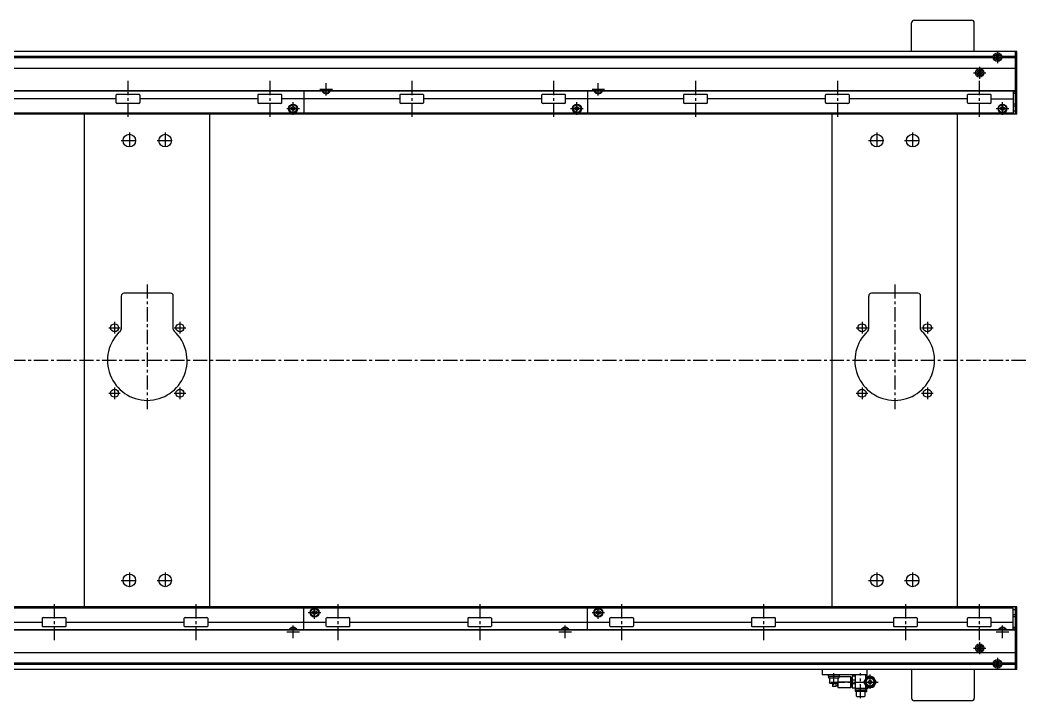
# Model space of a CAD drawing. Extents: x -10 to 4016, y -8 to 1201.
# Drawn here: x 2035 to 3159, y 423 to 1183 of the extents above; entities that cross this region are included whole.
import ezdxf

# ---------------------------------------------------------------- set-up
doc = ezdxf.new("R2010")
doc.units = 0
doc.header["$LTSCALE"] = 0.5
doc.linetypes.add('CENTER', pattern=[50.8, 31.75, -6.35, 6.35, -6.35])
doc.layers.add('MSM_CENTER', color=1, linetype='CENTER')
doc.layers.add('MSM_CONTINUOUS', color=7, linetype='CONTINUOUS')

msp = doc.modelspace()

# ---------------------------------------------------------------- linework, layer by layer
at = {"layer": 'MSM_CENTER'}
for p, q in [((3127.1, 1148.8), (3127.1, 1135.3)), ((3120.4, 1142), (3133.9, 1142)), ((3100.4, 1124.5), (3113.9, 1124.5)), ((3107.1, 1131.3), (3107.1, 1117.8)), ((2155.6, 1115.5), (2155.6, 1075.5)), ((2314.1, 1115.5), (2314.1, 1075.5)), ((2377.1, 1099.2), (2377.1, 1113.2)), ((2472.6, 1115.5), (2472.6, 1075.5)), ((2631.1, 1115.5), (2631.1, 1075.5)), ((2681.1, 1099.2), (2681.1, 1113.2)), ((2789.6, 1115.5), (2789.6, 1075.5)), ((2948.2, 1115.5), (2948.2, 1075.5)), ((3106.6, 1115.5), (3106.6, 1075.5)), ((2370.1, 1106.2), (2384.2, 1106.2)), ((2674.1, 1106.2), (2688.1, 1106.2)), ((2340.1, 1077.7), (2340.1, 1091.8)), ((2657.2, 1077.7), (2657.2, 1091.8)), ((3132.6, 1077.7), (3132.6, 1091.8)), ((2333.1, 1084.7), (2347.1, 1084.7)), ((2650.1, 1084.7), (2664.2, 1084.7)), ((3125.6, 1084.7), (3139.7, 1084.7)), ((2157.2, 1057.9), (2157.2, 1039.9)), ((2197.2, 1057.9), (2197.2, 1039.9)), ((2992.2, 1057.9), (2992.2, 1039.9)), ((3032.2, 1057.9), (3032.2, 1039.9)), ((2148.1, 1048.9), (2166.2, 1048.9)), ((2188.1, 1048.9), (2206.2, 1048.9)), ((2983.1, 1048.9), (3001.2, 1048.9)), ((3023.1, 1048.9), (3041.2, 1048.9)), ((2177.2, 888.4), (2177.2, 748.9)), ((3012.2, 888.4), (3012.2, 748.9)), ((2140.7, 846.4), (2140.7, 833.4)), ((2213.7, 846.4), (2213.7, 833.4)), ((2975.7, 846.4), (2975.7, 833.4)), ((3048.7, 846.4), (3048.7, 833.4)), ((2134.1, 839.9), (2147.1, 839.9)), ((2207.1, 839.9), (2220.2, 839.9)), ((2969.1, 839.9), (2982.2, 839.9)), ((3042.1, 839.9), (3055.2, 839.9)), ((3158.7, 803.4), (359.6, 803.4)), ((2134.1, 766.9), (2147.1, 766.9)), ((2140.7, 773.4), (2140.7, 760.4)), ((2207.1, 766.9), (2220.2, 766.9)), ((2213.7, 773.4), (2213.7, 760.4)), ((2969.1, 766.9), (2982.2, 766.9)), ((2975.7, 773.4), (2975.7, 760.4)), ((3042.1, 766.9), (3055.2, 766.9)), ((3048.7, 773.4), (3048.7, 760.4)), ((2157.2, 566.9), (2157.2, 548.9)), ((2197.2, 566.9), (2197.2, 548.9)), ((2992.2, 566.9), (2992.2, 548.9)), ((3032.2, 566.9), (3032.2, 548.9)), ((2148.1, 557.9), (2166.2, 557.9)), ((2188.1, 557.9), (2206.2, 557.9)), ((2983.1, 557.9), (3001.2, 557.9)), ((3023.1, 557.9), (3041.2, 557.9)), ((2073.2, 531.3), (2073.2, 491.3)), ((2231.6, 531.3), (2231.6, 491.3)), ((2364.1, 515), (2364.1, 529)), ((2390.1, 531.3), (2390.1, 491.3)), ((2548.6, 531.3), (2548.6, 491.3)), ((2681.1, 515), (2681.1, 529)), ((2707.1, 531.3), (2707.1, 491.3)), ((2865.7, 531.3), (2865.7, 491.3)), ((3024.1, 531.3), (3024.1, 491.3)), ((3106.6, 531.3), (3106.6, 491.3)), ((2357.1, 522), (2371.2, 522)), ((2674.1, 522), (2688.1, 522)), ((2340.1, 493.5), (2340.1, 507.5)), ((2644.1, 493.5), (2644.1, 507.5)), ((3132.6, 493.5), (3132.6, 507.5)), ((2333.1, 500.5), (2347.1, 500.5)), ((2637.1, 500.5), (2651.2, 500.5)), ((3125.6, 500.5), (3139.7, 500.5)), ((3107.1, 489), (3107.1, 475.5)), ((3100.4, 482.3), (3113.9, 482.3)), ((3120.4, 464.7), (3133.9, 464.7)), ((3127.1, 471.5), (3127.1, 458)), ((2944.1, 441.3), (2944.1, 454.4)), ((2974.1, 426.3), (2974.1, 454.4)), ((2984.6, 452.9), (2984.6, 435.9)), ((2940.7, 444.4), (2993.6, 444.4))]:
    msp.add_line(p, q, dxfattribs=at)
at = {"layer": 'MSM_CONTINUOUS'}
for p, q in [((3031.1, 1148.4), (3031.1, 1180.4)), ((3034.1, 1183.4), (3098.1, 1183.4)), ((3101.1, 1148.4), (3101.1, 1180.4)), ((3148.8, 1148.4), (370.5, 1148.4)), ((3147.1, 1148.3), (372.1, 1148.3)), ((3147.1, 1078.4), (3147.1, 1148.4)), ((3148.8, 1078.4), (3148.8, 1148.4)), ((3122.5, 1142.9), (396.8, 1142.9)), ((3122.5, 1141.2), (396.8, 1141.2)), ((3122.4, 1142), (396.9, 1142)), ((3127.1, 1143.8), (3125.6, 1142.9)), ((3125.6, 1142.9), (3125.6, 1141.2)), ((3125.6, 1141.2), (3127.1, 1140.3)), ((3128.6, 1142.9), (3127.1, 1143.8)), ((3127.1, 1140.3), (3128.6, 1141.2)), ((3128.6, 1141.2), (3128.6, 1142.9)), ((3147.1, 1142.9), (3131.8, 1142.9)), ((3147.1, 1141.2), (3131.8, 1141.2)), ((3147.1, 1142), (3131.9, 1142)), ((3147.1, 1129.5), (372.1, 1129.5)), ((3106.3, 1126), (3105.4, 1124.5)), ((3105.4, 1124.5), (3106.3, 1123)), ((3106.3, 1126), (3108, 1126)), ((3108.9, 1124.5), (3108, 1126)), ((3108, 1123), (3108.9, 1124.5)), ((3106.3, 1123), (3108, 1123)), ((3147.1, 1104.1), (372.1, 1104.1)), ((3147.1, 1104.5), (422.1, 1104.5)), ((2352.1, 1104.1), (2352.1, 1079.4)), ((2377.1, 1103.9), (2376.8, 1104.1)), ((2377.5, 1104.1), (2377.1, 1103.9)), ((2669.1, 1104.1), (2669.1, 1079.4)), ((2681.1, 1103.9), (2680.8, 1104.1)), ((2681.5, 1104.1), (2681.1, 1103.9)), ((3144.6, 1104.1), (3144.6, 1079.4)), ((3147.1, 1103.4), (3144.6, 1103.4)), ((3147.1, 1101.4), (3144.6, 1101.4)), ((3148.8, 1107.4), (3147.1, 1107.4)), ((2142.2, 1095.5), (2010.6, 1095.5)), ((2142.2, 1099.5), (2142.2, 1091.5)), ((2167.1, 1100.5), (2144.2, 1100.5)), ((2167.1, 1090.5), (2144.2, 1090.5)), ((2169.1, 1091.5), (2169.1, 1099.5)), ((2300.7, 1095.5), (2169.1, 1095.5)), ((2300.7, 1099.5), (2300.7, 1091.5)), ((2325.6, 1100.5), (2302.7, 1100.5)), ((2325.6, 1090.5), (2302.7, 1090.5)), ((2327.6, 1091.5), (2327.6, 1099.5)), ((2459.2, 1095.5), (2327.6, 1095.5)), ((2459.2, 1099.5), (2459.2, 1091.5)), ((2484.1, 1100.5), (2461.2, 1100.5)), ((2484.1, 1090.5), (2461.2, 1090.5)), ((2486.1, 1091.5), (2486.1, 1099.5)), ((2617.7, 1095.5), (2486.1, 1095.5)), ((2617.7, 1099.5), (2617.7, 1091.5)), ((2642.6, 1100.5), (2619.7, 1100.5)), ((2642.6, 1090.5), (2619.7, 1090.5)), ((2644.6, 1091.5), (2644.6, 1099.5)), ((2776.2, 1095.5), (2644.6, 1095.5)), ((2776.2, 1099.5), (2776.2, 1091.5)), ((2801.1, 1100.5), (2778.2, 1100.5)), ((2801.1, 1090.5), (2778.2, 1090.5)), ((2803.1, 1091.5), (2803.1, 1099.5)), ((2934.7, 1095.5), (2803.1, 1095.5)), ((2934.7, 1099.5), (2934.7, 1091.5)), ((2959.6, 1100.5), (2936.7, 1100.5)), ((2959.6, 1090.5), (2936.7, 1090.5)), ((2961.6, 1091.5), (2961.6, 1099.5)), ((3093.2, 1095.5), (2961.6, 1095.5)), ((3093.2, 1099.5), (3093.2, 1091.5)), ((3118.1, 1100.5), (3095.2, 1100.5)), ((3118.1, 1090.5), (3095.2, 1090.5)), ((3120.1, 1091.5), (3120.1, 1099.5)), ((3120.1, 1095.5), (3144.6, 1095.5)), ((3144.6, 1079.4), (450.1, 1079.4)), ((2338.1, 1085.9), (2340.1, 1087.1)), ((2338.1, 1083.6), (2338.1, 1085.9)), ((2340.1, 1082.4), (2338.1, 1083.6)), ((2340.1, 1087.1), (2342.1, 1085.9)), ((2342.1, 1083.6), (2340.1, 1082.4)), ((2342.1, 1085.9), (2342.1, 1083.6)), ((2655.1, 1085.9), (2657.2, 1087.1)), ((2655.1, 1083.6), (2655.1, 1085.9)), ((2657.2, 1082.4), (2655.1, 1083.6)), ((2657.2, 1087.1), (2659.1, 1085.9)), ((2659.1, 1083.6), (2657.2, 1082.4)), ((2659.1, 1085.9), (2659.1, 1083.6)), ((3130.6, 1085.9), (3132.6, 1087.1)), ((3130.6, 1083.6), (3130.6, 1085.9)), ((3132.6, 1082.4), (3130.6, 1083.6)), ((3132.6, 1087.1), (3134.6, 1085.9)), ((3134.6, 1083.6), (3132.6, 1082.4)), ((3134.6, 1085.9), (3134.6, 1083.6)), ((3147.1, 1089.4), (3144.6, 1089.4)), ((3147.1, 1087.4), (3144.6, 1087.4)), ((3147.1, 1081.9), (3144.6, 1081.9)), ((3148.8, 1078.4), (450.1, 1078.4)), ((2107.2, 528.4), (2107.2, 1078.4)), ((2247.2, 528.4), (2247.2, 1078.4)), ((2942.2, 528.4), (2942.2, 1078.4)), ((3082.2, 528.4), (3082.2, 1078.4)), ((2203.2, 878.4), (2151.2, 878.4)), ((3038.2, 878.4), (2986.2, 878.4)), ((2148.1, 875.4), (2148.1, 838.5)), ((2206.2, 838.5), (2206.2, 875.4)), ((2983.1, 875.4), (2983.1, 838.5)), ((3041.2, 838.5), (3041.2, 875.4)), ((3148.8, 528.4), (450.1, 528.4)), ((3147.1, 458.4), (3147.1, 528.4)), ((3148.8, 458.4), (3148.8, 528.4)), ((450.1, 527.4), (3144.6, 527.4)), ((2352.1, 502.6), (2352.1, 527.4)), ((2362.1, 523.2), (2364.1, 524.4)), ((2362.1, 520.9), (2362.1, 523.2)), ((2364.1, 519.7), (2362.1, 520.9)), ((2364.1, 524.4), (2366.1, 523.2)), ((2366.1, 520.9), (2364.1, 519.7)), ((2366.1, 523.2), (2366.1, 520.9)), ((2669.1, 502.6), (2669.1, 527.4)), ((2679.1, 523.2), (2681.1, 524.4)), ((2679.1, 520.9), (2679.1, 523.2)), ((2681.1, 519.7), (2679.1, 520.9)), ((2681.1, 524.4), (2683.1, 523.2)), ((2683.1, 520.9), (2681.1, 519.7)), ((2683.1, 523.2), (2683.1, 520.9)), ((3144.6, 502.6), (3144.6, 527.4)), ((3147.1, 524.9), (3144.6, 524.9)), ((3147.1, 519.4), (3144.6, 519.4)), ((3147.1, 517.4), (3144.6, 517.4)), ((1928.1, 511.3), (2059.7, 511.3)), ((2059.7, 515.3), (2059.7, 507.3)), ((2061.7, 516.3), (2084.6, 516.3)), ((2061.7, 506.3), (2084.6, 506.3)), ((2086.6, 507.3), (2086.6, 515.3)), ((2086.6, 511.3), (2218.2, 511.3)), ((2218.2, 515.3), (2218.2, 507.3)), ((2220.2, 516.3), (2243.1, 516.3)), ((2220.2, 506.3), (2243.1, 506.3)), ((2245.1, 507.3), (2245.1, 515.3)), ((2245.1, 511.3), (2376.7, 511.3)), ((2376.7, 515.3), (2376.7, 507.3)), ((2378.7, 516.3), (2401.6, 516.3)), ((2378.7, 506.3), (2401.6, 506.3)), ((2403.6, 507.3), (2403.6, 515.3)), ((2403.6, 511.3), (2535.2, 511.3)), ((2535.2, 515.3), (2535.2, 507.3)), ((2537.2, 516.3), (2560.1, 516.3)), ((2537.2, 506.3), (2560.1, 506.3)), ((2562.1, 507.3), (2562.1, 515.3)), ((2562.1, 511.3), (2693.7, 511.3)), ((2693.7, 515.3), (2693.7, 507.3)), ((2695.7, 516.3), (2718.6, 516.3)), ((2695.7, 506.3), (2718.6, 506.3)), ((2720.6, 507.3), (2720.6, 515.3)), ((2720.6, 511.3), (2852.2, 511.3)), ((2852.2, 515.3), (2852.2, 507.3)), ((2854.2, 516.3), (2877.1, 516.3)), ((2854.2, 506.3), (2877.1, 506.3)), ((2879.1, 507.3), (2879.1, 515.3)), ((2879.1, 511.3), (3010.7, 511.3)), ((3010.7, 515.3), (3010.7, 507.3)), ((3012.7, 516.3), (3035.6, 516.3)), ((3012.7, 506.3), (3035.6, 506.3)), ((3037.6, 507.3), (3037.6, 515.3)), ((3037.6, 511.3), (3093.2, 511.3)), ((3093.2, 515.3), (3093.2, 507.3)), ((3095.2, 516.3), (3118.1, 516.3)), ((3095.2, 506.3), (3118.1, 506.3)), ((3120.1, 507.3), (3120.1, 515.3)), ((3120.1, 511.3), (3144.6, 511.3)), ((3147.1, 502.6), (372.1, 502.6)), ((3147.1, 502.2), (422.1, 502.2)), ((2339.8, 502.6), (2340.1, 502.9)), ((2340.1, 502.9), (2340.5, 502.6)), ((2643.8, 502.6), (2644.1, 502.9)), ((2644.1, 502.9), (2644.5, 502.6)), ((3132.3, 502.6), (3132.6, 502.9)), ((3132.6, 502.9), (3133, 502.6)), ((3147.1, 505.4), (3144.6, 505.4)), ((3147.1, 503.4), (3144.6, 503.4)), ((3148.8, 499.4), (3147.1, 499.4)), ((3106.3, 483.8), (3105.4, 482.3)), ((3108, 483.8), (3106.3, 483.8)), ((3108.9, 482.3), (3108, 483.8)), ((3147.1, 477.2), (372.1, 477.2)), ((3105.4, 482.3), (3106.3, 480.8)), ((3108, 480.8), (3106.3, 480.8)), ((3108, 480.8), (3108.9, 482.3)), ((3122.5, 465.6), (396.8, 465.6)), ((3122.5, 463.9), (396.8, 463.9)), ((3122.4, 464.7), (396.9, 464.7)), ((3127.1, 466.5), (3125.6, 465.6)), ((3125.6, 465.6), (3125.6, 463.9)), ((3125.6, 463.9), (3127.1, 463)), ((3128.6, 465.6), (3127.1, 466.5)), ((3127.1, 463), (3128.6, 463.9)), ((3128.6, 463.9), (3128.6, 465.6)), ((3147.1, 465.6), (3131.8, 465.6)), ((3147.1, 463.9), (3131.8, 463.9)), ((3147.1, 464.7), (3131.9, 464.7)), ((3148.8, 458.4), (370.5, 458.4)), ((3147.1, 458.4), (372.1, 458.4)), ((2931.1, 458.4), (2931.1, 452.4)), ((2981.1, 452.4), (2931.1, 452.4)), ((2937.9, 452.4), (2937.9, 450.8)), ((2937.9, 450.8), (2950.4, 450.8)), ((2938.1, 450.8), (2938.1, 449.3)), ((2950.3, 449.3), (2950.3, 450.8)), ((2963.1, 450.4), (2950.3, 450.4)), ((2950.4, 450.8), (2950.4, 452.4)), ((2963.1, 450.4), (2963.1, 438.4)), ((2968.1, 450.9), (2964.6, 450.9)), ((2964.6, 450.9), (2964.6, 437.9)), ((2968.1, 452.4), (2968.1, 437.4)), ((2977.7, 444.4), (2981.2, 450.4)), ((2980.1, 448.6), (2980.1, 452.4)), ((2980.1, 451.4), (2982.6, 451.4)), ((2981.1, 458.4), (2981.1, 452.4)), ((2981.2, 450.4), (2988.1, 450.4)), ((2982.6, 450.6), (2982.6, 451.4)), ((2988.1, 450.4), (2991.6, 444.4)), ((3031.1, 458.4), (3031.1, 426.4)), ((3101.1, 458.4), (3101.1, 426.4)), ((2938.1, 449.3), (2950.3, 449.3)), ((2939.2, 449.3), (2939.2, 443.8)), ((2939.6, 443.3), (2948.6, 443.3)), ((2942.7, 443.3), (2942.7, 440)), ((2946.6, 439.4), (2942.8, 439.4)), ((2946.6, 443.3), (2946.6, 439.4)), ((2946.6, 440.1), (2948.2, 440.1)), ((2948.2, 443.3), (2948.2, 439.4)), ((2948.2, 439.4), (2948.6, 439.4)), ((2948.6, 443.3), (2948.6, 438.4)), ((2948.6, 438.4), (2963.1, 438.4)), ((2949.1, 443.8), (2949.1, 449.3)), ((2962.6, 444.4), (2949.2, 444.4)), ((2964.6, 449.4), (2963.1, 449.4)), ((2963.1, 439.4), (2964.6, 439.4)), ((2968.1, 446.4), (2964.6, 446.4)), ((2968.1, 442.4), (2964.6, 442.4)), ((2981.2, 438.4), (2977.7, 444.4)), ((2978.9, 444.4), (2981.8, 449.4)), ((2981.8, 439.4), (2978.9, 444.4)), ((2980.1, 437.4), (2980.1, 440.2)), ((2988.1, 438.4), (2981.2, 438.4)), ((2981.8, 449.4), (2987.5, 449.4)), ((2987.5, 439.4), (2981.8, 439.4)), ((2982.6, 437.4), (2982.6, 438.4)), ((2987.5, 449.4), (2990.4, 444.4)), ((2990.4, 444.4), (2987.5, 439.4)), ((2991.6, 444.4), (2988.1, 438.4)), ((2964.6, 437.9), (2968.1, 437.9)), ((2967.9, 437.4), (2982.6, 437.4)), ((2967.9, 437.4), (2967.9, 435.8)), ((2967.9, 435.8), (2980.4, 435.8)), ((2968.1, 435.8), (2968.1, 434.3)), ((2968.1, 434.3), (2980.3, 434.3)), ((2969.1, 434.3), (2969.1, 428.9)), ((2969.8, 428.3), (2978.5, 428.3)), ((2979.1, 428.9), (2979.1, 434.3)), ((2981.1, 433.4), (2979.1, 433.4)), ((2980.3, 434.3), (2980.3, 435.8)), ((2980.4, 435.8), (2980.4, 437.4)), ((2980.4, 436.4), (2980.6, 436.4)), ((2980.6, 433.4), (2980.6, 436.4)), ((2981.1, 433.4), (2981.1, 437.4)), ((3098.1, 423.4), (3034.1, 423.4))]:
    msp.add_line(p, q, dxfattribs=at)
for centre, radius in [((3127.1, 1142), 4.75), ((3127.1, 1142), 3.13), ((3107.1, 1124.5), 4.75), ((3107.1, 1124.5), 3.13), ((2340.1, 1084.7), 5), ((2340.1, 1084.7), 4.25), ((2657.2, 1084.7), 5), ((2657.2, 1084.7), 4.25), ((3132.6, 1084.7), 5), ((3132.6, 1084.7), 4.25), ((2157.2, 1048.9), 7), ((2197.2, 1048.9), 7), ((2992.2, 1048.9), 7), ((3032.2, 1048.9), 7), ((2140.7, 839.9), 4.5), ((2213.7, 839.9), 4.5), ((2975.7, 839.9), 4.5), ((3048.7, 839.9), 4.5), ((2140.7, 766.9), 4.5), ((2213.7, 766.9), 4.5), ((2975.7, 766.9), 4.5), ((3048.7, 766.9), 4.5), ((2157.2, 557.9), 7), ((2197.2, 557.9), 7), ((2992.2, 557.9), 7), ((3032.2, 557.9), 7), ((2364.1, 522), 5), ((2364.1, 522), 4.25), ((2681.1, 522), 5), ((2681.1, 522), 4.25), ((3107.1, 482.3), 4.75), ((3107.1, 482.3), 3.13), ((3127.1, 464.7), 4.75), ((3127.1, 464.7), 3.13), ((2984.6, 444.4), 4.4), ((2984.6, 444.4), 2)]:
    msp.add_circle(centre, radius, dxfattribs=at)
for centre, radius, start, end in [((3034.1, 1180.4), 3, 90, 180), ((3098.1, 1180.4), 3, 0, 90), ((2377.1, 1106.2), 5, 204.8346, 335.1654), ((2377.1, 1106.2), 4.25, 209.6116, 330.3884), ((2681.1, 1106.2), 5, 204.8346, 335.1654), ((2681.1, 1106.2), 4.25, 209.6116, 330.3884), ((2143.1, 1099.4), 0.882, 115.5328, 172.1027), ((2143.1, 1091.6), 0.882, 187.8973, 244.4672), ((2144.2, 1097.1), 3.41, 89.6687, 115.2454), ((2144.2, 1093.9), 3.41, 244.7546, 270.3313), ((2167.1, 1097.1), 3.41, 64.7546, 90.3313), ((2167.1, 1093.9), 3.41, 269.6687, 295.2454), ((2168.2, 1099.4), 0.882, 7.8973, 64.4672), ((2168.2, 1091.6), 0.882, 295.5328, 352.1027), ((2301.6, 1099.4), 0.882, 115.5328, 172.1027), ((2301.6, 1091.6), 0.882, 187.8973, 244.4672), ((2302.7, 1097.1), 3.41, 89.6687, 115.2454), ((2302.7, 1093.9), 3.41, 244.7546, 270.3313), ((2325.6, 1097.1), 3.41, 64.7546, 90.3313), ((2325.6, 1093.9), 3.41, 269.6687, 295.2454), ((2326.7, 1099.4), 0.882, 7.8973, 64.4672), ((2326.7, 1091.6), 0.882, 295.5328, 352.1027), ((2460.1, 1099.4), 0.882, 115.5328, 172.1027), ((2460.1, 1091.6), 0.882, 187.8973, 244.4672), ((2461.2, 1097.1), 3.41, 89.6687, 115.2454), ((2461.2, 1093.9), 3.41, 244.7546, 270.3313), ((2484.1, 1097.1), 3.41, 64.7546, 90.3313), ((2484.1, 1093.9), 3.41, 269.6687, 295.2454), ((2485.2, 1099.4), 0.882, 7.8973, 64.4672), ((2485.2, 1091.6), 0.882, 295.5328, 352.1027), ((2618.6, 1099.4), 0.882, 115.5328, 172.1027), ((2618.6, 1091.6), 0.882, 187.8973, 244.4672), ((2619.7, 1097.1), 3.41, 89.6687, 115.2454), ((2619.7, 1093.9), 3.41, 244.7546, 270.3313), ((2642.6, 1097.1), 3.41, 64.7546, 90.3313), ((2642.6, 1093.9), 3.41, 269.6687, 295.2454), ((2643.7, 1099.4), 0.882, 7.8973, 64.4672), ((2643.7, 1091.6), 0.882, 295.5328, 352.1027), ((2777.1, 1099.4), 0.882, 115.5328, 172.1027), ((2777.1, 1091.6), 0.882, 187.8973, 244.4672), ((2778.2, 1097.1), 3.41, 89.6687, 115.2454), ((2778.2, 1093.9), 3.41, 244.7546, 270.3313), ((2801.1, 1097.1), 3.41, 64.7546, 90.3313), ((2801.1, 1093.9), 3.41, 269.6687, 295.2454), ((2802.2, 1099.4), 0.882, 7.8973, 64.4672), ((2802.2, 1091.6), 0.882, 295.5328, 352.1027), ((2935.6, 1099.4), 0.882, 115.5328, 172.1027), ((2935.6, 1091.6), 0.882, 187.8973, 244.4672), ((2936.7, 1097.1), 3.41, 89.6687, 115.2454), ((2936.7, 1093.9), 3.41, 244.7546, 270.3313), ((2959.6, 1097.1), 3.41, 64.7546, 90.3313), ((2959.6, 1093.9), 3.41, 269.6687, 295.2454), ((2960.7, 1099.4), 0.882, 7.8973, 64.4672), ((2960.7, 1091.6), 0.882, 295.5328, 352.1027), ((3094.1, 1099.4), 0.882, 115.5328, 172.1027), ((3094.1, 1091.6), 0.882, 187.8973, 244.4672), ((3095.2, 1097.1), 3.41, 89.6687, 115.2454), ((3095.2, 1093.9), 3.41, 244.7546, 270.3313), ((3118.1, 1097.1), 3.41, 64.7546, 90.3313), ((3118.1, 1093.9), 3.41, 269.6687, 295.2454), ((3119.2, 1099.4), 0.882, 7.8973, 64.4672), ((3119.2, 1091.6), 0.882, 295.5328, 352.1027), ((2151.2, 875.4), 3, 90, 180), ((2203.2, 875.4), 3, 0, 90), ((2986.2, 875.4), 3, 90, 180), ((3038.2, 875.4), 3, 0, 90), ((2177.2, 803.4), 44.5, 132.3521, 47.6479), ((2145.1, 838.5), 3, 312.3521, 360), ((2209.2, 838.5), 3, 180, 227.6479), ((3012.2, 803.4), 44.5, 132.3521, 47.6479), ((2980.1, 838.5), 3, 312.3521, 360), ((3044.2, 838.5), 3, 180, 227.6479), ((2060.6, 515.2), 0.882, 115.5328, 172.1027), ((2060.6, 507.4), 0.882, 187.8973, 244.4672), ((2061.7, 512.9), 3.41, 89.6687, 115.2454), ((2061.7, 509.7), 3.41, 244.7546, 270.3313), ((2084.6, 512.9), 3.41, 64.7546, 90.3313), ((2084.6, 509.7), 3.41, 269.6687, 295.2454), ((2085.7, 515.2), 0.882, 7.8973, 64.4672), ((2085.7, 507.4), 0.882, 295.5328, 352.1027), ((2219.1, 515.2), 0.882, 115.5328, 172.1027), ((2219.1, 507.4), 0.882, 187.8973, 244.4672), ((2220.2, 512.9), 3.41, 89.6687, 115.2454), ((2220.2, 509.7), 3.41, 244.7546, 270.3313), ((2243.1, 512.9), 3.41, 64.7546, 90.3313), ((2243.1, 509.7), 3.41, 269.6687, 295.2454), ((2244.2, 515.2), 0.882, 7.8973, 64.4672), ((2244.2, 507.4), 0.882, 295.5328, 352.1027), ((2377.6, 515.2), 0.882, 115.5328, 172.1027), ((2377.6, 507.4), 0.882, 187.8973, 244.4672), ((2378.7, 512.9), 3.41, 89.6687, 115.2454), ((2378.7, 509.7), 3.41, 244.7546, 270.3313), ((2401.6, 512.9), 3.41, 64.7546, 90.3313), ((2401.6, 509.7), 3.41, 269.6687, 295.2454), ((2402.7, 515.2), 0.882, 7.8973, 64.4672), ((2402.7, 507.4), 0.882, 295.5328, 352.1027), ((2536.1, 515.2), 0.882, 115.5328, 172.1027), ((2536.1, 507.4), 0.882, 187.8973, 244.4672), ((2537.2, 512.9), 3.41, 89.6687, 115.2454), ((2537.2, 509.7), 3.41, 244.7546, 270.3313), ((2560.1, 512.9), 3.41, 64.7546, 90.3313), ((2560.1, 509.7), 3.41, 269.6687, 295.2454), ((2561.2, 515.2), 0.882, 7.8973, 64.4672), ((2561.2, 507.4), 0.882, 295.5328, 352.1027), ((2694.6, 515.2), 0.882, 115.5328, 172.1027), ((2694.6, 507.4), 0.882, 187.8973, 244.4672), ((2695.7, 512.9), 3.41, 89.6687, 115.2454), ((2695.7, 509.7), 3.41, 244.7546, 270.3313), ((2718.6, 512.9), 3.41, 64.7546, 90.3313), ((2718.6, 509.7), 3.41, 269.6687, 295.2454), ((2719.7, 515.2), 0.882, 7.8973, 64.4672), ((2719.7, 507.4), 0.882, 295.5328, 352.1027), ((2853.1, 515.2), 0.882, 115.5328, 172.1027), ((2853.1, 507.4), 0.882, 187.8973, 244.4672), ((2854.2, 512.9), 3.41, 89.6687, 115.2454), ((2854.2, 509.7), 3.41, 244.7546, 270.3313), ((2877.1, 512.9), 3.41, 64.7546, 90.3313), ((2877.1, 509.7), 3.41, 269.6687, 295.2454), ((2878.2, 515.2), 0.882, 7.8973, 64.4672), ((2878.2, 507.4), 0.882, 295.5328, 352.1027), ((3011.6, 515.2), 0.882, 115.5328, 172.1027), ((3011.6, 507.4), 0.882, 187.8973, 244.4672), ((3012.7, 512.9), 3.41, 89.6687, 115.2454), ((3012.7, 509.7), 3.41, 244.7546, 270.3313), ((3035.6, 512.9), 3.41, 64.7546, 90.3313), ((3035.6, 509.7), 3.41, 269.6687, 295.2454), ((3036.7, 515.2), 0.882, 7.8973, 64.4672), ((3036.7, 507.4), 0.882, 295.5328, 352.1027), ((3094.1, 515.2), 0.882, 115.5328, 172.1027), ((3094.1, 507.4), 0.882, 187.8973, 244.4672), ((3095.2, 512.9), 3.41, 89.6687, 115.2454), ((3095.2, 509.7), 3.41, 244.7546, 270.3313), ((3118.1, 512.9), 3.41, 64.7546, 90.3313), ((3118.1, 509.7), 3.41, 269.6687, 295.2454), ((3119.2, 515.2), 0.882, 7.8973, 64.4672), ((3119.2, 507.4), 0.882, 295.5328, 352.1027), ((2340.1, 500.5), 5, 24.8346, 155.1654), ((2340.1, 500.5), 4.25, 29.6116, 150.3884), ((2644.1, 500.5), 5, 24.8346, 155.1654), ((2644.1, 500.5), 4.25, 29.6116, 150.3884), ((3132.6, 500.5), 5, 24.8346, 155.1654), ((3132.6, 500.5), 4.25, 29.6116, 150.3884), ((2954.5, 447.4), 8.67, 339.7438, 20.2562), ((2984.6, 444.4), 6.5, 67.3801, 112.6199), ((2984.6, 444.4), 5.2, 74.0576, 105.9424), ((2939.6, 443.8), 0.5, 180, 270), ((2944.2, 440), 1.6, 180.4356, 202.495), ((2947.7, 441.9), 4.91, 163.4223, 210.63), ((2948.6, 443.8), 0.5, 270, 0), ((2957.3, 441.4), 8.67, 166.9784, 200.2562), ((2957.3, 447.4), 8.67, 199.559, 200.2562), ((2957.3, 441.4), 8.67, 159.7438, 160.441), ((2954.5, 441.4), 8.67, 339.7438, 20.2562), ((2969.8, 428.9), 0.6, 180, 270), ((2978.5, 428.9), 0.6, 270, 360), ((3034.1, 426.4), 3, 180, 270), ((3098.1, 426.4), 3, 270, 0)]:
    msp.add_arc(centre, radius, start, end, dxfattribs=at)

doc.saveas('drawing.dxf')
